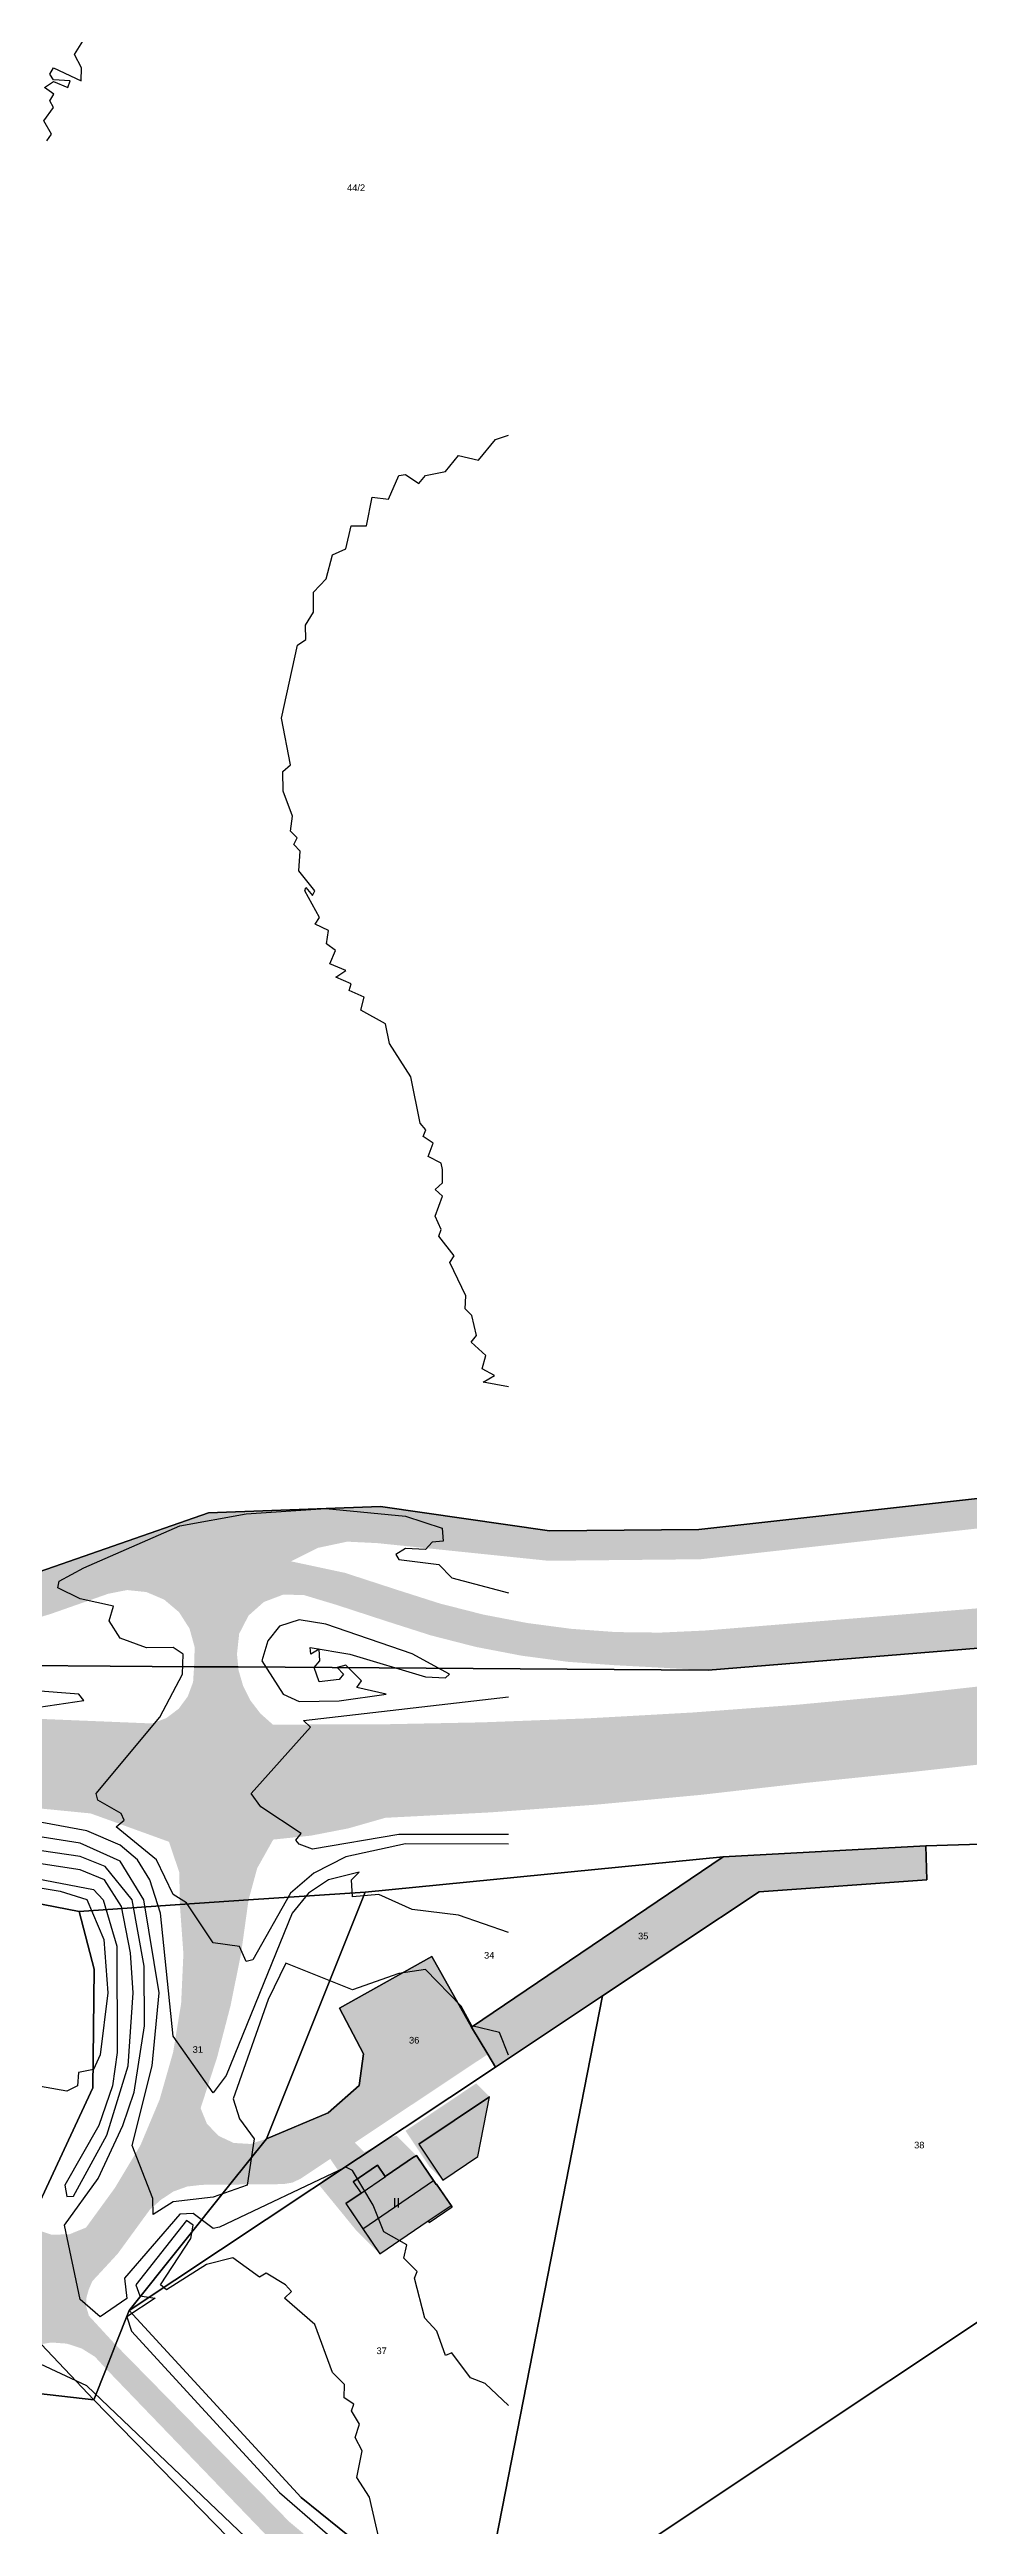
# Model space of a CAD drawing. Header units: millimetres. Extents: x 238 to 3518, y -74 to 2735.
# Drawn here: x 2629.8 to 2768.3, y 1544.8 to 1917.9 of the extents above; entities that cross this region are included whole.
import ezdxf
from ezdxf.enums import TextEntityAlignment as Align

# ---------------------------------------------------------------- set-up
doc = ezdxf.new("R2010")
doc.units = ezdxf.units.MM
for name, color, linetype in [('LP_Flurstueck_bez', 7, 'Continuous'), ('LP_Flurstuecke', 8, 'Continuous'), ('LP_Gebaeude_Dachaufsicht', 9, 'Continuous'), ('LP_Gebaeude_Dachschatten', 253, 'Continuous'), ('LP_Gebaeude_F', 254, 'Continuous'), ('LP_Gebaeude_Geschosszahl', 7, 'Continuous'), ('LP_Gebaeude_Schatten', 7, 'Continuous'), ('LP_Gebaeude_U', 7, 'Continuous'), ('LP_Topographie_Hoehenlinien', 8, 'Continuous'), ('LP_Verkehr_Strassen', 9, 'Continuous'), ('LP_Verkehr_Wege_Plaetze', 252, 'Continuous')]:
    doc.layers.add(name, color=color, linetype=linetype)
doc.styles.get("Standard").update_dxf_attribs({"font": 'arial.ttf'})

msp = doc.modelspace()

# ---------------------------------------------------------------- hatches: boundary and pattern name
at = {"layer": 'LP_Gebaeude_Dachschatten'}
msp.add_hatch(color=253, dxfattribs=at).paths.add_polyline_path([(2687.6, 1596.91), (2685.02, 1600.69), (2684.76, 1600.5), (2684.72, 1600.55), (2680.33, 1597.54), (2680.35, 1597.52), (2676.69, 1595.03), (2676.68, 1595.03), (2674.38, 1593.47), (2676.94, 1589.67)])
at = {"layer": 'LP_Gebaeude_F'}
for points in [[(2685.38, 1602.42), (2689.02, 1596.98), (2694.25, 1600.53), (2696.03, 1609.56)], [(2674.38, 1593.47), (2679.49, 1585.88), (2686.8, 1590.84), (2686.95, 1590.62), (2690.4, 1592.96), (2688.07, 1596.37), (2688, 1596.32), (2685.02, 1600.69), (2684.76, 1600.5), (2684.72, 1600.55), (2680.33, 1597.54), (2679.14, 1599.26), (2675.51, 1596.74), (2676.68, 1595.03)]]:
    msp.add_hatch(color=254, dxfattribs=at).paths.add_polyline_path(points)
at = {"layer": 'LP_Gebaeude_Schatten'}
for points in [[(2696.03, 1609.56), (2685.38, 1602.42), (2689.02, 1596.98), (2687.02, 1598.98), (2683.38, 1604.42), (2694.03, 1611.56), (2696.03, 1609.56)], [(2677.18, 1601.22), (2680.03, 1602.68), (2681.1, 1603.41), (2682.02, 1603.69), (2685.02, 1600.69), (2684.76, 1600.5), (2684.72, 1600.55), (2680.33, 1597.54), (2679.14, 1599.26), (2675.51, 1596.74), (2676.68, 1595.03), (2674.38, 1593.47), (2676.94, 1589.67), (2679.49, 1585.88), (2675.99, 1589.38), (2670.44, 1596.17), (2670.88, 1596.97), (2673.18, 1598.53), (2672.01, 1600.24), (2675.64, 1602.76), (2677.18, 1601.22)], [(2688, 1596.32), (2687.74, 1596.7), (2688.07, 1596.37), (2688, 1596.32)], [(2686.8, 1590.84), (2686.95, 1590.62), (2686.76, 1590.81), (2686.8, 1590.84)]]:
    msp.add_hatch(color=7, dxfattribs=at).paths.add_polyline_path(points)
at = {"layer": 'LP_Verkehr_Strassen'}
h = msp.add_hatch(color=9, dxfattribs=at)
h.paths.add_polyline_path([(1715.53, 2302.41), (1724.21, 2298.88), (1732.3, 2295.26), (1740.26, 2291.35), (1747.5, 2287.36), (1754.53, 2283.02), (1761.33, 2278.32), (1767.89, 2273.28), (1771.83, 2270.06), (1775.47, 2266.5), (1778.79, 2262.64), (1781.04, 2259.9), (1782.62, 2256.73), (1783.46, 2253.29), (1783.52, 2249.75), (1783.45, 2249.44), (1782.78, 2246.28), (1777.61, 2227.98), (1783.43, 2224.56), (1785.01, 2228.44), (1786.97, 2232.15), (1789.28, 2235.65), (1791.93, 2238.9), (1794.8, 2240.79), (1798.09, 2241.77), (1801.52, 2241.73), (1804.79, 2240.69), (1809.28, 2237.76), (1813.58, 2234.55), (1817.66, 2231.06), (1821.5, 2227.32), (1825.09, 2223.34), (1831.59, 2216.24), (1837.91, 2208.99), (1844.06, 2201.58), (1850.03, 2194.04), (1855.81, 2186.35), (1861.42, 2178.53), (1866.83, 2170.57), (1872.05, 2162.49), (1877.08, 2154.28), (1881.99, 2145.21), (1886.71, 2136.12), (1891.28, 2126.95), (1895.69, 2117.7), (1899.95, 2108.39), (1904.05, 2099), (1907.99, 2089.54), (1911.78, 2080.02), (1918.47, 2061.96), (1925.24, 2043.8), (1932.05, 2025.66), (1938.91, 2007.54), (1945.8, 1989.43), (1952.64, 1971.19), (1960.1, 1953.03), (1968.14, 1935.11), (1976.74, 1917.46), (1985.9, 1900.09), (1995.6, 1883.01), (2003.25, 1870.79), (2011.42, 1858.95), (2020.09, 1847.48), (2029.27, 1836.4), (2038.92, 1825.74), (2049.03, 1815.51), (2059.58, 1805.73), (2068.59, 1797.73), (2077.88, 1790.04), (2087.44, 1782.67), (2097.23, 1775.64), (2107.27, 1768.96), (2117.53, 1762.62), (2126.97, 1757.23), (2129.88, 1754.77), (2132.11, 1751.69), (2133.55, 1748.16), (2133.99, 1744.33), (2133.62, 1740.52), (2132.36, 1736.92), (2131.82, 1736.09), (2137.92, 1731.63), (2143.57, 1736.13), (2146.61, 1738.33), (2150.09, 1739.76), (2153.8, 1740.34), (2158.56, 1739.83), (2163.26, 1738.99), (2167.9, 1737.85), (2186.15, 1731.2), (2204.59, 1725.13), (2223.22, 1719.66), (2242.01, 1714.78), (2260.85, 1710.4), (2279.9, 1706.72), (2299.06, 1703.69), (2321.58, 1700.14), (2344.09, 1696.59), (2367.12, 1693.11), (2390.11, 1689.96), (2454.53, 1680.74), (2575.98, 1663.48), (2591.02, 1661.33), (2606.09, 1659.4), (2621.19, 1657.7), (2636.32, 1656.22), (2640.93, 1654.7), (2644.86, 1651.86), (2647.75, 1647.96), (2649.31, 1643.36), (2649.4, 1638.5), (2659.74, 1639.2), (2661.04, 1643.97), (2663.46, 1648.29), (2666.98, 1651.36), (2671.06, 1653.66), (2675.52, 1655.08), (2680.17, 1655.56), (2695.96, 1656.39), (2711.73, 1657.53), (2727.47, 1659), (2743.22, 1661.24), (2758.84, 1662.91), (2774.46, 1664.64), (2791.21, 1666.49), (2806.13, 1667.69), (2822.35, 1668.46), (2833.28, 1668.56), (2844.34, 1668.39), (2855.69, 1667.97), (2867, 1667.15), (2878.29, 1665.94), (2889.52, 1664.33), (2900.7, 1662.33), (2923.44, 1657.42), (2937.74, 1653.34), (2951.71, 1648.94), (2963.41, 1644.48), (2974.33, 1639.54), (2982.57, 1635.58), (2977.72, 1646.13), (2974.63, 1647.46), (2968.24, 1649.98), (2958.7, 1653.53), (2956.77, 1654.22), (2945.01, 1658.02), (2935.82, 1660.88), (2924.68, 1664.11), (2913.43, 1666.95), (2902.09, 1669.39), (2890.67, 1671.43), (2879.18, 1673.08), (2867.65, 1674.32), (2856.08, 1675.15), (2844.48, 1675.58), (2833.04, 1675.97), (2821.87, 1675.92), (2806.18, 1675.15), (2789.77, 1673.76), (2773.75, 1671.81), (2758.04, 1670.06), (2742.31, 1668.6), (2726.56, 1667.43), (2710.78, 1666.55), (2694.99, 1665.95), (2679.2, 1665.64), (2663.4, 1665.62), (2661.55, 1667.26), (2660.05, 1669.21), (2658.93, 1671.42), (2658.24, 1673.79), (2658.19, 1674.29), (2651.54, 1674.33), (2651.39, 1672.03), (2650.59, 1669.86), (2649.23, 1668.01), (2647.39, 1666.61), (2645.24, 1665.78), (2628.14, 1666.48), (2611.07, 1667.52), (2594.02, 1668.89), (2577, 1670.6), (2391.3, 1697.14), (2368.31, 1700.32), (2345.37, 1703.8), (2322.47, 1707.58), (2299.62, 1711.66), (2281.8, 1714.91), (2264.09, 1718.68), (2246.5, 1722.98), (2229.04, 1727.8), (2211.73, 1733.14), (2194.59, 1738.99), (2177.63, 1745.34), (2160.87, 1752.2), (2158.7, 1753.89), (2157.06, 1756.1), (2156.07, 1758.66), (2155.85, 1760.93), (2148.48, 1764.39), (2148.16, 1764.12), (2145.71, 1762.78), (2143.02, 1762.01), (2140.23, 1761.85), (2131.1, 1766.4), (2119.32, 1772.81), (2107.78, 1779.66), (2096.49, 1786.92), (2085.49, 1794.59), (2074.77, 1802.66), (2064.35, 1811.12), (2054.03, 1820.68), (2044.15, 1830.68), (2034.71, 1841.11), (2025.74, 1851.95), (2017.25, 1863.17), (2009.27, 1874.75), (2001.8, 1886.67), (1992.21, 1903.54), (1983.16, 1920.71), (1974.66, 1938.16), (1966.71, 1955.87), (1959.34, 1973.82), (1952.53, 1992), (1945.64, 2010.09), (1938.79, 2028.2), (1931.98, 2046.33), (1925.21, 2064.46), (1918.49, 2082.62), (1914.66, 2092.25), (1910.67, 2101.82), (1906.52, 2111.32), (1902.21, 2120.75), (1897.75, 2130.11), (1893.13, 2139.38), (1888.35, 2148.58), (1883.41, 2157.7), (1878.61, 2166.31), (1873.58, 2174.79), (1868.31, 2183.12), (1862.81, 2191.31), (1857.09, 2199.34), (1851.15, 2207.21), (1844.99, 2214.91), (1838.63, 2222.44), (1832.06, 2229.79), (1828.56, 2233.2), (1825.16, 2236.7), (1821.85, 2240.29), (1818.64, 2243.97), (1815.52, 2247.73), (1813.86, 2250.86), (1813.07, 2254.32), (1813.22, 2257.87), (1814.29, 2261.25), (1815.99, 2264.87), (1817.94, 2268.36), (1820.14, 2271.71), (1822.2, 2274.41), (1816.54, 2279.27), (1810.62, 2273.76), (1807.94, 2271.39), (1804.83, 2269.62), (1801.43, 2268.53), (1797.88, 2268.14), (1794.32, 2268.49), (1790.9, 2269.56), (1787.78, 2271.3), (1783.31, 2273.63), (1778.96, 2276.15), (1774.73, 2278.88), (1767.19, 2284.01), (1759.47, 2288.86), (1751.59, 2293.45), (1743.55, 2297.95), (1735.36, 2302.07), (1727.04, 2306.3), (1719.14, 2310.09)])
h.paths.add_polyline_path([(1767.95, 2278.1), (1768.21, 2278.63), (1780.91, 2270.16), (1789.38, 2264.73), (1786.2, 2260.9)], flags=0)
h.paths.add_polyline_path([(1784.56, 2238.25), (1785.58, 2240.87), (1786.52, 2242.91), (1788.43, 2241.49), (1785.56, 2237.34), (1785.09, 2237.32), (1784.71, 2237.42)], flags=0)
h.paths.add_polyline_path([(1806.96, 2265.79), (1810.03, 2268.44), (1813.33, 2271.64), (1813.91, 2271.66), (1814.25, 2271.38), (1814.33, 2270.94), (1809.22, 2263.91)], flags=0)
h.paths.add_polyline_path([(2137.92, 1739.08), (2140.62, 1743.67), (2142.29, 1745.45), (2143.03, 1745.73), (2143.83, 1745.78), (2144.44, 1745.36), (2144.55, 1744.75), (2144.36, 1744.01), (2143.25, 1741.9), (2139.2, 1737.81), (2138.42, 1737.84), (2137.98, 1738.23)], flags=0)
h.paths.add_polyline_path([(1792.17, 2255.76), (1793.04, 2257.9), (1794.74, 2259.46), (1797.41, 2260.46), (1800.27, 2260.38), (1802.88, 2259.24), (1804.38, 2257.52), (1805.07, 2255.35), (1804.84, 2253.08), (1803.73, 2251.09), (1801.93, 2249.7), (1799.7, 2249.16), (1797.41, 2249.29), (1795.25, 2250.07), (1793.39, 2251.43), (1792.29, 2253.46)], flags=0)
h.paths.add_polyline_path([(1808.55, 2245.3), (1810.71, 2247.7), (1813.67, 2244.51), (1819.28, 2238.75), (1830.87, 2226.84), (1837.01, 2219.91), (1846, 2209.06), (1855, 2197.1), (1863.15, 2185.25), (1873.42, 2168.42), (1872.83, 2167.89), (1866.8, 2177.31), (1854, 2195.3), (1841.84, 2210.47), (1831.21, 2223.01), (1821.11, 2234.02), (1815.26, 2239.74)], flags=0)
msp.add_hatch(color=9, dxfattribs=at).paths.add_polyline_path([(2537.26, 1658), (2544.19, 1654.94), (2552.59, 1650.59), (2560.79, 1645.76), (2568.66, 1640.44), (2576.71, 1633.66), (2584.55, 1626.62), (2592.19, 1619.36), (2599.65, 1611.9), (2606.87, 1604.22), (2613.87, 1596.31), (2620.67, 1588.22), (2621.88, 1586.11), (2622.55, 1583.76), (2622.63, 1581.32), (2622.18, 1579.21), (2628.53, 1572.28), (2630.05, 1572.53), (2632.38, 1572.36), (2634.61, 1571.63), (2636.6, 1570.39), (2638.29, 1568.56), (2639.72, 1572.18), (2635.7, 1576.55), (2635.32, 1577.84), (2635.3, 1579.18), (2635.66, 1580.47), (2636.21, 1581.76), (2640.05, 1585.92), (2644.86, 1592.52), (2646.54, 1594.03), (2648.41, 1595.27), (2650.51, 1596.03), (2652.73, 1596.28), (2656.93, 1596.32), (2664.97, 1596.39), (2666.31, 1596.61), (2667.54, 1597.18), (2695.76, 1615.95), (2693.32, 1620.05), (2687.33, 1630.67), (2673.44, 1622.88), (2677.04, 1616.04), (2676.41, 1611.26), (2671.74, 1607.11), (2662.44, 1603.21), (2660.03, 1602.44), (2657.51, 1602.59), (2655.22, 1603.66), (2653.47, 1605.49), (2652.52, 1607.82), (2655.01, 1615.5), (2657.04, 1623.3), (2658.63, 1631.21), (2659.74, 1639.2), (2649.4, 1638.5), (2649.93, 1631.07), (2649.59, 1623.63), (2648.39, 1616.28), (2646.34, 1609.11), (2643.46, 1602.24), (2639.64, 1595.86), (2635.27, 1589.85), (2632.78, 1588.84), (2630.09, 1588.76), (2627.54, 1589.63), (2625.47, 1591.34), (2618.29, 1599.93), (2611.2, 1607.94), (2603.89, 1615.75), (2596.35, 1623.34), (2588.61, 1630.73), (2580.67, 1637.89), (2572.52, 1644.82), (2564.17, 1650.6), (2559.84, 1653.2)])
at = {"layer": 'LP_Verkehr_Wege_Plaetze'}
for points in [[(1836.34, 2262.26), (1877.51, 2202.36), (1885.88, 2187.21), (1898.79, 2159.54), (1914.5, 2120.9), (1926.74, 2086.16), (1953.49, 2003.85), (1970.28, 1960.94), (1983.48, 1932.31), (1994.58, 1911.01), (2006.39, 1890.09), (2022.21, 1865.9), (2033.96, 1849.99), (2050.42, 1831.46), (2066.58, 1815.95), (2083.97, 1801.98), (2090.96, 1798.1), (2098.15, 1794.6), (2105.51, 1791.47), (2113.02, 1788.74), (2120.67, 1786.4), (2128.43, 1784.47), (2136.28, 1782.95), (2144.19, 1781.83), (2146.99, 1780.96), (2149.4, 1779.3), (2151.22, 1776.99), (2152.27, 1774.26), (2152.45, 1771.33), (2151.77, 1768.48), (2150.27, 1765.96), (2148.48, 1764.39), (2155.85, 1760.93), (2155.81, 1761.4), (2156.28, 1764.1), (2157.92, 1767.05), (2160.45, 1769.28), (2163.58, 1770.53), (2166.95, 1770.66), (2170.16, 1769.64), (2176.32, 1764.2), (2182.66, 1758.99), (2189.19, 1754.01), (2195.9, 1749.27), (2202.76, 1744.76), (2209.79, 1740.51), (2272.71, 1723.07), (2300.61, 1717.19), (2392.07, 1702.23), (2453.21, 1694.6), (2610.13, 1679.26), (2615.22, 1679.31), (2620.22, 1679.83), (2625.14, 1680.82), (2629.94, 1682.28), (2638.58, 1685.31), (2641.45, 1685.88), (2644.36, 1685.58), (2647.05, 1684.43), (2649.28, 1682.54), (2650.85, 1680.08), (2651.63, 1677.26), (2651.54, 1674.33), (2658.19, 1674.29), (2658, 1676.24), (2658.33, 1679.3), (2659.74, 1682.03), (2662.04, 1684.08), (2664.91, 1685.17), (2667.99, 1685.15), (2672.97, 1683.65), (2680.38, 1681.23), (2687.2, 1679.05), (2693.99, 1677.31), (2700.87, 1675.99), (2707.83, 1675.07), (2714.82, 1674.56), (2721.82, 1674.19), (2728.94, 1673.8), (2821.37, 1681.32), (2939.32, 1691.29), (2945.57, 1690.18), (2944.84, 1699.89), (2938.82, 1697.26), (2820.88, 1687.3), (2728.46, 1679.78), (2721.75, 1679.47), (2715.03, 1679.55), (2708.33, 1680.04), (2701.68, 1680.92), (2695.08, 1682.19), (2688.57, 1683.85), (2682.18, 1685.89), (2674.26, 1688.47), (2666.12, 1690.21), (2670.17, 1692.23), (2674.6, 1693.17), (2679.12, 1692.95), (2704.9, 1690.29), (2727.84, 1690.52), (2806.15, 1699.23), (2948.38, 1717.98), (2936.9, 1744.25), (2929.46, 1741.13), (2935.4, 1725.24), (2931.73, 1720.32), (2805.6, 1703.7), (2727.56, 1695.01), (2705.09, 1694.79), (2679.61, 1698.47), (2653.69, 1697.51), (2624.91, 1687.47), (2610.3, 1685.27), (2516.93, 1694.7), (2508.26, 1695.58), (2454.03, 1701.09), (2453.89, 1700.05), (2406.27, 1706.75), (2382.13, 1711), (2311.87, 1722.46), (2302, 1724.07), (2300.01, 1724.5), (2293.84, 1725.84), (2274.7, 1730.04), (2212.06, 1747.3), (2203.3, 1751.2), (2194.97, 1756.74), (2172.09, 1775.55), (2146.96, 1785.8), (2128.45, 1789.11), (2112.64, 1793.49), (2105.01, 1796.24), (2103.27, 1796.87), (2094.21, 1801.27), (2086.61, 1806.1), (2075.2, 1815.6), (2070.14, 1819.81), (2054.08, 1835.05), (2037.92, 1853.05), (2026.09, 1868.46), (2010.3, 1892.48), (1998.71, 1912.77), (1987.35, 1934.46), (1974.42, 1962.79), (1961.34, 1995.81), (1957.51, 2005.52), (1947.94, 2035.15), (1931.07, 2087.47), (1925.24, 2103.93), (1918.64, 2122.58), (1902.76, 2161.64), (1889.99, 2189.55), (1881.55, 2204.98), (1862.54, 2234.93), (1847.99, 2254.86), (1842.69, 2262.12), (1839.66, 2266.28)], [(2391.68, 1684.73), (2419.25, 1680.77), (2437.06, 1677.91), (2473.45, 1673.97), (2509.47, 1668.8), (2531.7, 1665.77), (2575.41, 1659.52), (2590.48, 1657.37), (2605.62, 1655.43), (2620.77, 1653.72), (2635.95, 1652.23), (2639.09, 1651.1), (2647.75, 1647.96), (2644.86, 1651.86), (2640.93, 1654.7), (2636.32, 1656.22), (2621.19, 1657.7), (2606.09, 1659.4), (2591.02, 1661.33), (2575.98, 1663.48), (2454.53, 1680.74)], [(2663.46, 1648.29), (2669.17, 1648.89), (2674.82, 1649.99), (2680.34, 1651.57), (2696.21, 1652.39), (2712.06, 1653.55), (2727.88, 1655.03), (2743.67, 1656.83), (2759.34, 1658.44), (2774.9, 1660.17), (2790.51, 1661.53), (2806.17, 1662.66), (2821.88, 1663.55), (2833.06, 1663.91), (2844.26, 1663.89), (2855.44, 1663.48), (2866.6, 1662.67), (2877.73, 1661.47), (2888.81, 1659.89), (2899.83, 1657.91), (2910.77, 1655.56), (2921.62, 1652.82), (2929.77, 1650.46), (2954.47, 1643.24), (2964.85, 1639.14), (2974.24, 1634.91), (2985.52, 1629.17), (2982.57, 1635.58), (2974.33, 1639.54), (2963.41, 1644.48), (2951.71, 1648.94), (2937.74, 1653.34), (2923.44, 1657.42), (2900.7, 1662.33), (2889.52, 1664.33), (2878.29, 1665.94), (2867, 1667.15), (2855.69, 1667.97), (2844.34, 1668.39), (2833.28, 1668.56), (2822.35, 1668.46), (2806.13, 1667.69), (2791.21, 1666.49), (2774.46, 1664.64), (2758.84, 1662.91), (2743.22, 1661.24), (2727.47, 1659), (2711.73, 1657.53), (2695.96, 1656.39), (2680.17, 1655.56), (2675.52, 1655.08), (2671.06, 1653.66), (2666.98, 1651.36)], [(2693.32, 1620.05), (2695.76, 1615.95), (2696.91, 1614.02), (2713.05, 1624.74), (2736.62, 1640.44), (2761.88, 1642.21), (2761.74, 1647.36), (2731.2, 1645.71)], [(2638.29, 1568.56), (2662.21, 1543.71), (2669.14, 1537.68), (2681.55, 1528.11), (2738.56, 1486.62), (2825.71, 1424.13), (2829.03, 1421.95), (2832.6, 1421.17), (2836.35, 1420.82), (2839.92, 1420.99), (2843.66, 1422.24), (2849.94, 1426.39), (2986.03, 1516.27), (2999.22, 1524.98), (3004.46, 1528.44), (3016.64, 1529.52), (3154.34, 1253.7), (3173.65, 1215.03), (3176.02, 1204.69), (3171.87, 1195.9), (3133.04, 1173.53), (3108.77, 1159.55), (3059.31, 1131.07), (3023.48, 1110.42), (2991.01, 1091.71), (2982.61, 1086.72), (2976.11, 1082.85), (2953.65, 1069.48), (2931.94, 1056.56), (2905.85, 1041.2), (2913.41, 1031.48), (2921.42, 1037.34), (2930.87, 1044.21), (2938.21, 1048.68), (2979.96, 1074.08), (3030.9, 1103.41), (3112.88, 1150.62), (3138.07, 1165.12), (3177.27, 1187.69), (3190.18, 1195.13), (3259.44, 1091.09), (3198.38, 1199.87), (3112.19, 1370.1), (3022.75, 1547.92), (2996.52, 1530.44), (2984.21, 1522.23), (2930.68, 1486.54), (2866.43, 1443.71), (2842.25, 1427.6), (2837.42, 1426.45), (2833.82, 1426.57), (2830.16, 1427.27), (2826.24, 1428.75), (2751.89, 1482.09), (2678.94, 1534.65), (2665.87, 1545.54), (2639.72, 1572.18)]]:
    msp.add_hatch(color=252, dxfattribs=at).paths.add_polyline_path(points)

# ---------------------------------------------------------------- linework, layer by layer
at = {"layer": 'LP_Flurstuecke', "color": 8}
for points in [[(2376.92, 2062.04), (2426.1, 1923.52), (2441.21, 1880.95), (2516.93, 1694.7), (2610.3, 1685.27), (2624.91, 1687.47), (2653.69, 1697.51), (2679.61, 1698.47), (2705.09, 1694.79), (2727.56, 1695.01), (2805.6, 1703.7), (2931.73, 1720.32), (2935.4, 1725.24), (2929.46, 1741.13), (2826.39, 2026.24), (2809.7, 2072.4), (2773.58, 2172.31), (2760.8, 2169.1), (2753.44, 2171.7), (2746.47, 2169.82), (2649.25, 2143.56), (2448.33, 2089.3), (2384.14, 2071.96), (2378.24, 2068.06)], [(2568.5, 1651.31), (2580.32, 1643.14), (2600, 1625.07), (2628.01, 1593.07), (2636.27, 1610.9), (2636.49, 1628.76), (2634.23, 1637.48), (2592.88, 1645.48)], [(2662.44, 1603.21), (2671.74, 1607.11), (2676.41, 1611.26), (2677.04, 1616.04), (2673.44, 1622.88), (2687.33, 1630.67), (2693.32, 1620.05), (2731.2, 1645.71), (2677.29, 1640.39)], [(2693.32, 1620.05), (2695.76, 1615.95), (2696.91, 1614.02), (2713.05, 1624.74), (2736.62, 1640.44), (2761.88, 1642.21), (2761.74, 1647.36), (2731.2, 1645.71)], [(2694.29, 1528.82), (2696.73, 1527.08), (2875.23, 1646.06), (2871.71, 1646.61), (2844.41, 1648.65), (2815.87, 1649.01), (2761.74, 1647.36), (2761.88, 1642.21), (2736.62, 1640.44), (2713.05, 1624.74)], [(2696.73, 1527.08), (2720.72, 1509.92), (2913.89, 1638.67), (2899.24, 1642.33), (2875.23, 1646.06)], [(2616.37, 1585.24), (2622.18, 1579.21), (2628.53, 1572.28), (2636.45, 1563.89), (2638.29, 1568.56), (2639.72, 1572.18), (2641.77, 1577.34), (2656.93, 1596.32), (2662.44, 1603.21), (2677.29, 1640.39), (2659.74, 1639.2), (2649.4, 1638.5), (2634.23, 1637.48), (2636.49, 1628.76), (2636.27, 1610.9), (2628.01, 1593.07), (2625.47, 1591.34), (2620.67, 1588.22)], [(2641.77, 1577.34), (2696.91, 1614.02), (2695.76, 1615.95), (2693.32, 1620.05), (2687.33, 1630.67), (2673.44, 1622.88), (2677.04, 1616.04), (2676.41, 1611.26), (2671.74, 1607.11), (2662.44, 1603.21), (2656.93, 1596.32)], [(2641.77, 1577.34), (2667.69, 1549.17), (2681.96, 1537.63), (2694.29, 1528.82), (2713.05, 1624.74), (2696.91, 1614.02)], [(2559.17, 1520.76), (2600.04, 1466.15), (2682.74, 1521.68), (2662.73, 1536.91), (2636.45, 1563.89), (2626.37, 1565.04), (2587.11, 1539.84)]]:
    msp.add_lwpolyline(points, close=True, dxfattribs=at)
for points in [[(2805.6, 1703.7), (2727.56, 1695.01), (2705.09, 1694.79), (2679.61, 1698.47), (2653.69, 1697.51), (2624.91, 1687.47), (2610.3, 1685.27), (2516.93, 1694.7), (2508.26, 1695.58), (2454.03, 1701.09), (2453.89, 1700.05), (2406.27, 1706.75), (2382.13, 1711), (2311.87, 1722.46)], [(2821.37, 1681.32), (2728.94, 1673.8), (2658.19, 1674.29), (2651.54, 1674.33), (2613.48, 1674.59), (2453.21, 1694.6), (2392.07, 1702.23), (2300.61, 1717.19)], [(2300.61, 1717.19), (2392.07, 1702.23), (2453.21, 1694.6), (2613.48, 1674.59), (2651.54, 1674.33), (2658.19, 1674.29), (2728.94, 1673.8), (2821.37, 1681.32)], [(2289.32, 1699.44), (2391.68, 1684.73), (2419.25, 1680.77), (2437.06, 1677.91), (2442.47, 1677.05), (2473.38, 1672.07), (2537.26, 1658), (2559.84, 1653.2), (2568.5, 1651.31), (2592.88, 1645.48), (2634.23, 1637.48), (2649.4, 1638.5), (2659.74, 1639.2), (2677.29, 1640.39), (2731.2, 1645.71), (2761.74, 1647.36), (2815.87, 1649.01)], [(2549.98, 1516.4), (2623.63, 1565.35), (2626.37, 1565.04), (2636.45, 1563.89), (2628.53, 1572.28), (2622.18, 1579.21), (2616.37, 1585.24), (2615.16, 1574.64), (2605.08, 1568.03), (2594.07, 1560.8), (2585.01, 1554.67), (2582.38, 1552.91), (2542.57, 1526.35)], [(2681.96, 1537.63), (2667.69, 1549.17), (2641.77, 1577.34), (2639.72, 1572.18), (2638.29, 1568.56), (2636.45, 1563.89), (2662.73, 1536.91)]]:
    msp.add_lwpolyline(points, dxfattribs=at)
at = {"layer": 'LP_Gebaeude_Dachaufsicht', "color": 9}
for p, q in [((2685.38, 1602.42, 76.46), (2696.03, 1609.56, 76.46)), ((2694.25, 1600.53, 76.46), (2696.03, 1609.56, 76.46)), ((2685.38, 1602.42, 76.46), (2689.02, 1596.98, 76.46)), ((2675.51, 1596.74, 77.89), (2679.14, 1599.26, 77.89)), ((2676.69, 1595.03, 77.89), (2680.35, 1597.52, 77.89)), ((2679.14, 1599.26, 77.89), (2680.33, 1597.54, 77.89)), ((2680.33, 1597.54, 77.86), (2684.72, 1600.55, 77.84)), ((2680.33, 1597.54, 77.89), (2680.35, 1597.52, 77.89)), ((2680.33, 1597.54, 77.86), (2680.35, 1597.52, 77.89)), ((2684.72, 1600.55, 77.84), (2684.76, 1600.5, 77.91)), ((2684.76, 1600.5, 77.91), (2685.02, 1600.69, 77.89)), ((2685.02, 1600.69, 77.89), (2687.6, 1596.91, 82.25)), ((2689.02, 1596.98, 76.46), (2694.25, 1600.53, 76.46)), ((2674.38, 1593.47, 77.89), (2676.68, 1595.03, 77.89)), ((2674.38, 1593.47, 77.89), (2676.94, 1589.67, 82.25)), ((2675.51, 1596.74, 77.89), (2676.68, 1595.03, 77.89)), ((2676.68, 1595.03, 77.89), (2676.69, 1595.03, 77.89)), ((2676.68, 1595.03, 77.89), (2676.69, 1595.03, 77.89)), ((2676.94, 1589.67, 82.25), (2687.6, 1596.91, 82.25)), ((2687.6, 1596.91, 82.25), (2688, 1596.32, 81.57)), ((2688, 1596.32, 81.57), (2688.07, 1596.37, 81.58)), ((2688.07, 1596.37, 81.58), (2690.25, 1593.18, 77.89)), ((2676.94, 1589.67, 82.25), (2679.49, 1585.88, 77.89)), ((2679.49, 1585.88, 77.89), (2686.8, 1590.84, 77.89)), ((2686.8, 1590.84, 77.89), (2690.25, 1593.18, 77.89)), ((2686.8, 1590.84, 77.89), (2686.95, 1590.62, 77.89)), ((2686.95, 1590.62, 77.89), (2690.4, 1592.96, 77.89)), ((2690.25, 1593.18, 77.89), (2690.4, 1592.96, 77.89))]:
    msp.add_line(p, q, dxfattribs=at)
at = {"layer": 'LP_Gebaeude_U', "color": 7}
for points in [[(2685.38, 1602.42), (2689.02, 1596.98), (2694.25, 1600.53), (2696.03, 1609.56)], [(2674.38, 1593.47), (2679.49, 1585.88), (2686.8, 1590.84), (2686.95, 1590.62), (2690.4, 1592.96), (2688.07, 1596.37), (2688, 1596.32), (2685.02, 1600.69), (2684.76, 1600.5), (2684.72, 1600.55), (2680.33, 1597.54), (2679.14, 1599.26), (2675.51, 1596.74), (2676.68, 1595.03)]]:
    msp.add_lwpolyline(points, close=True, dxfattribs=at)
at = {"layer": 'LP_Topographie_Hoehenlinien', "color": 8}
for points in [[(2629.36, 1904.21), (2630.07, 1905.21), (2628.9, 1907.21), (2630.37, 1909.21), (2629.81, 1910.21), (2630.43, 1911.21), (2629.03, 1912.21), (2630.39, 1913.14), (2632.53, 1912.21), (2632.88, 1913.21), (2630.39, 1913.37), (2629.8, 1914.21), (2630.39, 1915.21), (2634.53, 1913.21), (2634.59, 1915.21), (2633.51, 1917.21), (2634.76, 1919.21)], [(2698.88, 1716.47), (2695.06, 1717.22), (2696.77, 1718.22), (2694.94, 1719.22), (2695.5, 1721.22), (2693.25, 1723.22), (2694.06, 1724.22), (2693.39, 1727.22), (2692.39, 1728.22), (2692.45, 1730.22), (2690.04, 1735.21), (2690.73, 1736.21), (2688.39, 1739.21), (2688.75, 1740.21), (2687.87, 1742.21), (2688.97, 1745.21), (2687.83, 1746.21), (2688.96, 1747.21), (2688.97, 1749.21), (2688.76, 1750.21), (2686.8, 1751.21), (2687.55, 1753.21), (2686.05, 1754.21), (2686.44, 1755.21), (2685.58, 1756.21), (2684.16, 1763.21), (2680.96, 1768.21), (2680.38, 1771.16), (2676.66, 1773.21), (2677.15, 1775.21), (2674.9, 1776.21), (2675.18, 1777.21), (2672.9, 1778.21), (2674.37, 1779.21), (2671.98, 1780.21), (2672.82, 1782.21), (2671.47, 1783.21), (2671.79, 1785.21), (2669.76, 1786.21), (2670.41, 1787.21), (2668.24, 1791.21), (2668.38, 1791.7), (2669.38, 1790.49), (2669.7, 1791.21), (2667.31, 1794.21), (2667.54, 1797.21), (2666.58, 1798.21), (2667.07, 1799.21), (2666.04, 1800.21), (2666.38, 1802.48), (2664.95, 1806.21), (2664.91, 1809.21), (2666.05, 1810.21), (2664.68, 1817.21), (2667.12, 1828.21), (2668.38, 1829.09), (2668.31, 1831.21), (2669.5, 1833.21), (2669.5, 1836.21), (2671.42, 1838.21), (2672.38, 1841.82), (2674.38, 1842.74), (2675.21, 1846.21), (2677.49, 1846.21), (2678.38, 1850.51), (2680.8, 1850.21), (2682.38, 1853.78), (2683.38, 1853.91), (2685.38, 1852.56), (2686.38, 1853.78), (2689.38, 1854.39), (2691.38, 1856.77), (2694.38, 1856.07), (2696.95, 1859.21), (2698.88, 1859.84)], [(2698.88, 1647.61), (2683.38, 1647.65), (2674.38, 1645.69), (2669.55, 1643.22), (2666.05, 1640.22), (2660.39, 1630.16), (2659.39, 1629.91), (2658.39, 1632.18), (2654.39, 1632.76), (2650.39, 1638.77), (2648.39, 1640.02), (2645.86, 1645.22), (2639.78, 1650.22), (2641.03, 1651.22), (2640.54, 1652.22), (2637.06, 1654.22), (2636.81, 1655.22), (2646.39, 1666.71), (2649.77, 1673.22), (2649.87, 1676.22), (2648.39, 1677.24), (2644.39, 1677.16), (2640.39, 1678.61), (2638.74, 1681.22), (2639.39, 1683.43), (2634.39, 1684.55), (2631.01, 1686.22), (2631.23, 1687.22), (2634.91, 1689.22), (2649.39, 1695.57), (2659.39, 1697.38), (2671.38, 1698.14), (2683.38, 1696.99), (2688.91, 1695.22), (2689.05, 1693.22), (2687.38, 1693.07), (2686.38, 1692), (2683.38, 1692.12), (2681.9, 1691.22), (2682.38, 1690.47), (2688.38, 1689.74), (2690.38, 1687.74), (2698.88, 1685.47)], [(2673.38, 1669.2), (2680.48, 1670.22), (2676.03, 1671.22), (2676.77, 1672.22), (2674.38, 1674.54), (2673.11, 1674.22), (2674.03, 1673.22), (2673.38, 1672.41), (2670.38, 1672.03), (2669.62, 1674.22), (2670.49, 1675.22), (2670.38, 1676.98), (2669.1, 1676.22), (2669.03, 1677.22), (2675.02, 1676.22), (2686.38, 1672.81), (2689.38, 1672.64), (2690.01, 1673.22), (2684.38, 1676.27), (2671.38, 1680.76), (2667.38, 1681.38), (2664.39, 1680.43), (2662.63, 1678.22), (2661.75, 1675.22), (2664.95, 1670.22), (2667.38, 1669.08), (2673.38, 1669.2)], [(2621.33, 1667.22), (2634.95, 1669.22), (2634.18, 1670.22), (2613.39, 1671.8)], [(2698.88, 1649.06), (2682.38, 1649.06), (2669.38, 1646.85), (2667.38, 1647.58), (2666.85, 1648.22), (2667.68, 1649.22), (2661.58, 1653.22), (2660.16, 1655.22), (2669.08, 1665.22), (2668.02, 1666.22), (2698.88, 1669.77)], [(2698.88, 1634.3), (2691.38, 1636.88), (2684.38, 1637.78), (2679.38, 1640), (2675.38, 1639.65), (2675.24, 1642.22), (2676.38, 1643.37), (2671.76, 1642.22), (2668.76, 1640.22), (2666.3, 1637.22), (2656.39, 1612.76), (2654.39, 1610.14), (2648.39, 1618.69), (2646.5, 1637.22), (2644.89, 1642.22), (2643, 1645.22), (2640.39, 1647.43), (2635.39, 1649.63), (2615.8, 1653.22)], [(2588.4, 1649.95), (2636.39, 1640.78), (2637.84, 1639.22), (2639.9, 1632.22), (2639.93, 1616.22), (2639.26, 1611.22), (2637.21, 1605.22), (2632.06, 1596.22), (2632.39, 1594.5), (2633.39, 1594.58)], [(2698.88, 1615.83), (2697.53, 1619.22), (2693.38, 1620.21), (2691.74, 1623.22), (2686.38, 1628.7), (2682.38, 1628.14), (2675.38, 1625.64), (2665.38, 1629.68), (2662.68, 1624.22), (2657.44, 1609.22), (2658.39, 1606.22), (2660.6, 1603.22), (2659.52, 1596.22), (2654.39, 1594.42), (2648.39, 1593.74), (2645.39, 1591.81), (2645.33, 1594.22), (2642.22, 1602.22), (2645.23, 1614.22), (2646.26, 1625.22), (2643.99, 1639.22), (2640.39, 1645.06), (2634.39, 1647.77), (2612.39, 1651.22)], [(2589.4, 1647.5), (2631.39, 1640.54), (2635.39, 1639.26), (2637.95, 1633.22), (2638.53, 1625.22), (2637.39, 1615.86), (2636.39, 1613.67), (2634.12, 1613.22), (2633.97, 1611.22)], [(2698.88, 1563.02), (2695.38, 1566.33), (2693.18, 1567.22), (2690.38, 1570.98), (2689.38, 1570.58), (2688.08, 1574.22), (2686.31, 1576.22), (2684.74, 1582.22), (2685.14, 1583.22), (2683.13, 1585.22), (2683.56, 1587.22), (2680.1, 1589.22), (2678.51, 1593.22), (2675.38, 1598.44), (2674.38, 1598.96), (2655.39, 1589.93), (2654.39, 1589.7), (2651.39, 1591.94), (2649.39, 1591.88), (2641.06, 1582.22), (2641.39, 1579.14), (2637.39, 1576.41), (2634.39, 1579.01), (2632.04, 1590.22), (2637.1, 1597.22), (2640.83, 1605.22), (2642.52, 1610.22), (2644.07, 1620.22), (2644.01, 1629.22), (2642.19, 1639.22), (2638.15, 1644.22), (2634.39, 1645.76), (2612.39, 1648.94)], [(2633.39, 1594.58), (2638.39, 1603.74), (2641.59, 1614.22), (2642.36, 1625.22), (2641.96, 1631.22), (2640.62, 1638.22), (2638.04, 1642.22), (2634.39, 1643.71), (2613.39, 1646.94)], [(2633.97, 1611.22), (2632.39, 1610.4), (2622.14, 1612.22)], [(2680.01, 1540.22), (2677.96, 1549.22), (2676.06, 1552.22), (2676.86, 1556.22), (2675.81, 1558.22), (2676.44, 1560.22), (2675.26, 1562.22), (2675.59, 1563.22), (2674.15, 1564.22), (2674.19, 1566.22), (2672.38, 1568.03), (2669.73, 1575.22), (2665.14, 1579.22), (2666.2, 1580.22), (2665.31, 1581.22), (2662.39, 1583), (2661.39, 1582.39), (2657.39, 1585.27), (2653.39, 1584.3), (2647.39, 1580.46), (2646.48, 1581.22), (2651.03, 1588.22), (2651.39, 1590.22), (2650.39, 1590.91), (2642.76, 1581.22), (2643.39, 1579.54), (2645.67, 1579.22), (2641.39, 1576.42), (2642.13, 1574.22), (2664.39, 1549.94), (2677.38, 1538.67)], [(2659.3, 1543.22), (2635.39, 1566.02), (2628.39, 1569.28)]]:
    msp.add_lwpolyline(points, dxfattribs=at)

# ---------------------------------------------------------------- texts
at = {"layer": 'LP_Flurstueck_bez', "color": 7}
for s, p in [('44/2', (2675.94, 1897.13)), ('34', (2695.99, 1630.86)), ('35', (2719.18, 1633.76)), ('31', (2652.1, 1616.67)), ('36', (2684.69, 1618.07)), ('38', (2760.76, 1602.27)), ('37', (2679.79, 1571.28))]:
    msp.add_text(s, height=1, dxfattribs=at).set_placement(p, align=Align.MIDDLE_CENTER)
at = {"layer": 'LP_Gebaeude_Geschosszahl', "color": 7}
msp.add_text('II', height=1.5, dxfattribs=at).set_placement((2682.03, 1593.57), align=Align.MIDDLE_CENTER)

doc.saveas('drawing.dxf')
